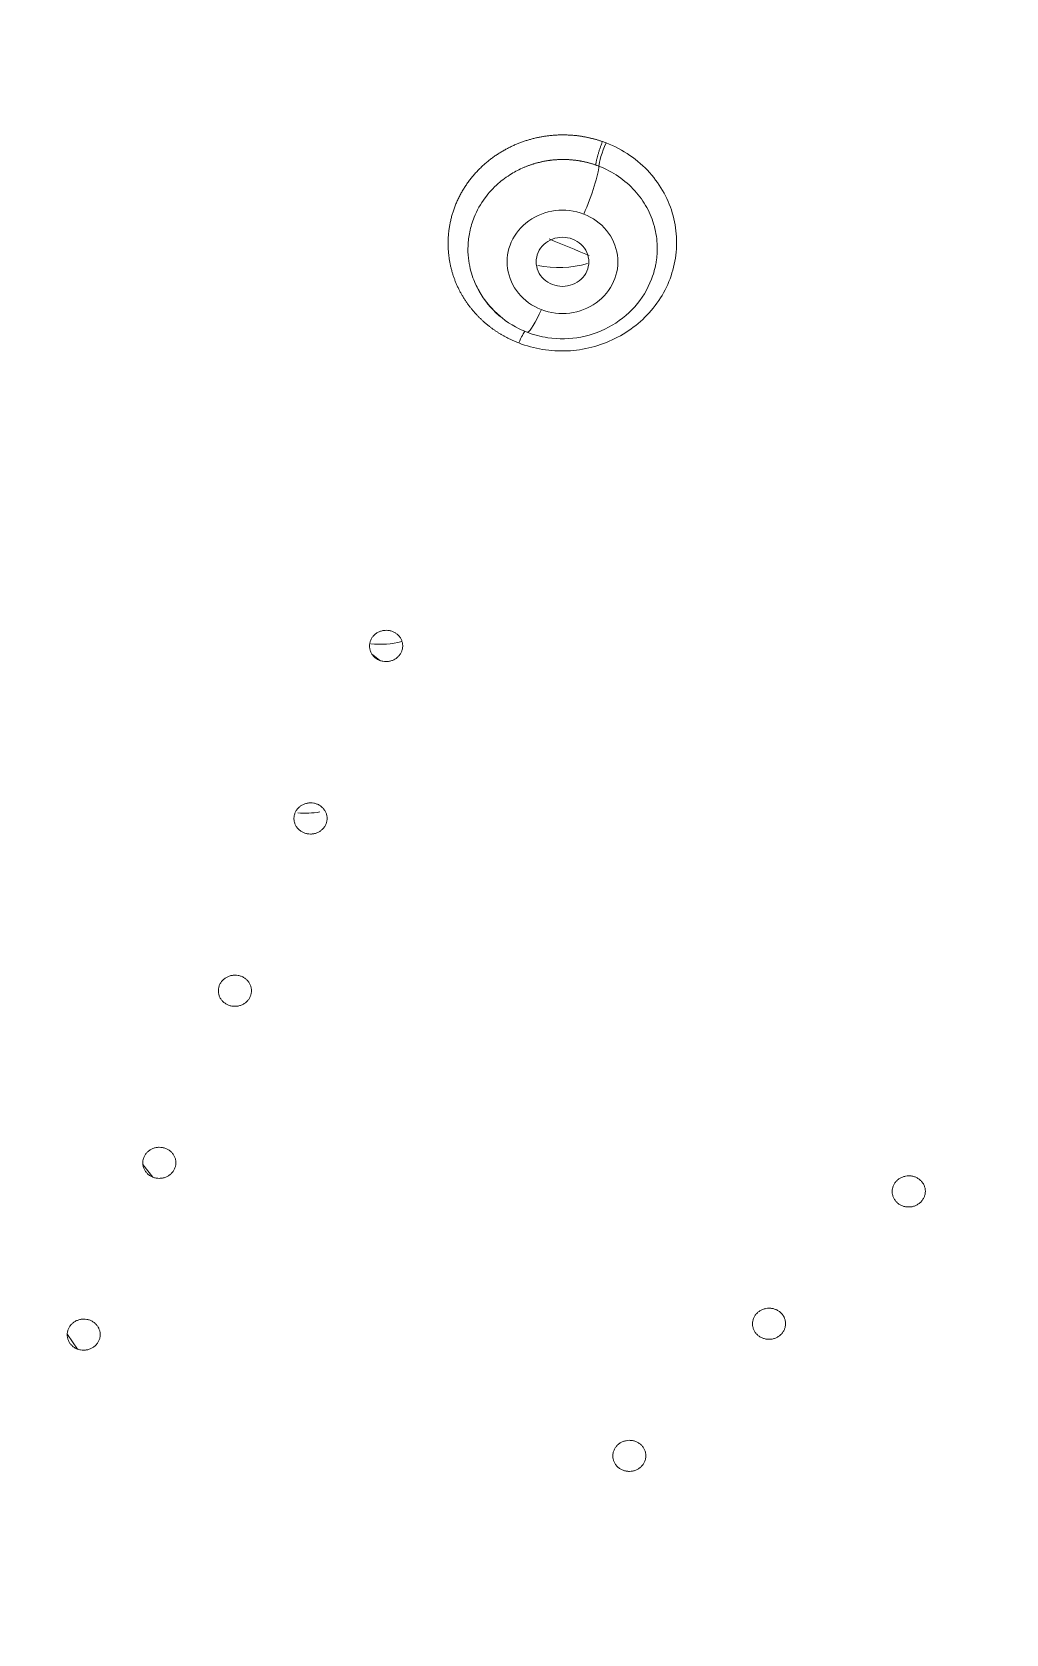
# Model space of a CAD drawing. Extents: x 1797 to 2925, y 0 to 827.
# Drawn here: x 2271.85 to 2286.64, y 564.28 to 588.62 of the extents above; entities that cross this region are included whole.
import ezdxf

# ---------------------------------------------------------------- set-up
doc = ezdxf.new("R2010")
doc.units = 0
doc.header["$LTSCALE"] = 30
doc.header["$MEASUREMENT"] = 0
doc.layers.add('1', color=7, linetype='CONTINUOUS')

msp = doc.modelspace()

# ---------------------------------------------------------------- linework, layer by layer
at = {"layer": '1', "color": 7, "linetype": 'Continuous', "lineweight": 18}
for p, q in [((2277.025, 579.156), (2277.133, 579.071)), ((2273.537, 571.414), (2273.689, 571.219)), ((2272.389, 568.829), (2272.541, 568.608))]:
    msp.add_line(p, q, dxfattribs=at)
for centre, major_axis, ratio, start_param, end_param in [((2265.366, 552.468), (57.67, 0), 0.93358, 5.498085, 8.635877), ((2265.366, 552.451), (57.518, 0), 0.93358, 5.498085, 10.209879), ((2280.574, 586.837), (-0.108, -0.28), 0.137141, 4.413566, 5.924995), ((2279.907, 585.338), (1.44, 0), 0.93358, 1.178097, 1.2113), ((2265.366, 554.875), (-35.776, 0), 0.93358, 4.281446, 4.299968), ((2279.247, 583.797), (0.108, 0.28), 0.137141, 0.262168, 1.268308)]:
    msp.add_ellipse(centre, major_axis=major_axis, ratio=ratio, start_param=start_param, end_param=end_param, dxfattribs=at)
at = {"layer": '1', "color": 7, "linetype": 'Continuous', "lineweight": 13}
for centre, major_axis, ratio, start_param, end_param in [((2265.366, 552.269), (57.048, 0), 0.93358, 5.498085, 10.209879), ((2265.366, 552.249), (56.129, 0), 0.93358, 5.397226, 10.310738), ((2265.366, 552.333), (55.427, 0), 0.93358, 5.397283, 10.31068), ((2265.366, 552.862), (-51, 0), 0.93358, 1.799723, 4.712389), ((2280.229, 586.067), (0.216, 0.56), 0.137141, 4.371583, 5.924959), ((2279.907, 585.127), (0.841, 0), 0.93358, 1.178097, 4.31969), ((2279.907, 585.127), (0.841, 0), 0.93358, 4.31969, 7.461283), ((2279.586, 584.617), (-0.216, -0.56), 0.137141, 0.104753, 1.22999)]:
    msp.add_ellipse(centre, major_axis=major_axis, ratio=ratio, start_param=start_param, end_param=end_param, dxfattribs=at)
at = {"layer": '1', "color": 7, "linetype": 'Continuous', "lineweight": 18}
for points, knots in [([(2324.103, 567.902), (2324.088, 567.986), (2323.967, 568.678), (2323.684, 570.135), (2323.151, 572.408), (2322.395, 575.062), (2321.407, 577.92), (2320.211, 580.816), (2318.387, 584.587), (2315.688, 589.115), (2312.467, 593.336), (2309.6, 596.494), (2307.322, 598.735), (2305.027, 600.757), (2302.859, 602.479), (2300.966, 603.853), (2299.401, 604.905), (2298.193, 605.67), (2297.245, 606.244), (2296.322, 606.782), (2295.177, 607.423), (2293.67, 608.216), (2291.351, 609.347), (2288.174, 610.707), (2284.095, 612.141), (2279.565, 613.371), (2274.59, 614.315), (2269.923, 614.806), (2265.687, 614.951), (2261.973, 614.863), (2258.206, 614.549), (2254.201, 613.972), (2250.216, 613.129), (2246.437, 612.059), (2243.392, 611), (2241.003, 610.044), (2239.194, 609.244), (2237.724, 608.543), (2236.42, 607.882), (2235.112, 607.181), (2233.644, 606.345), (2231.831, 605.239), (2229.597, 603.751), (2226.944, 601.781), (2224.021, 599.322), (2220.911, 596.309), (2217.801, 592.769), (2214.939, 588.87), (2212.49, 584.842), (2210.499, 580.847), (2208.927, 576.932), (2207.737, 573.136), (2206.971, 569.945), (2206.646, 568.019), (2206.544, 567.319)], [0, 0, 0, 0, 0.001588, 0.013126, 0.027789, 0.04558, 0.065218, 0.084873, 0.104532, 0.143846, 0.183174, 0.202849, 0.222528, 0.241892, 0.258858, 0.273049, 0.284465, 0.293107, 0.298976, 0.304539, 0.312444, 0.322691, 0.335281, 0.358941, 0.384767, 0.412706, 0.442761, 0.474929, 0.496111, 0.51812, 0.540956, 0.563325, 0.590147, 0.613541, 0.633505, 0.647888, 0.659751, 0.669092, 0.677224, 0.686109, 0.695892, 0.707751, 0.724579, 0.744632, 0.76791, 0.794412, 0.824139, 0.854874, 0.884154, 0.911977, 0.938344, 0.963257, 0.986713, 1, 1, 1, 1]), ([(2206.477, 567.001), (2206.734, 568.705), (2207.436, 572.186), (2208.761, 576.463), (2209.776, 579.02), (2210.497, 580.707), (2210.88, 581.543), (2212.904, 585.674), (2215.365, 589.62), (2218.31, 593.238), (2219.525, 594.658), (2220.151, 595.354), (2222.085, 597.396), (2224.806, 600.002), (2228.533, 602.932), (2230.898, 604.531), (2232.503, 605.56), (2233.319, 606.056), (2237.461, 608.44), (2241.855, 610.444), (2246.457, 611.925), (2248.313, 612.474), (2249.248, 612.728), (2252.071, 613.423), (2255.884, 614.177), (2260.727, 614.681), (2263.645, 614.782), (2265.592, 614.805), (2266.565, 614.794), (2271.428, 614.628), (2276.274, 614.014), (2280.982, 612.857), (2282.851, 612.352), (2283.78, 612.077), (2286.541, 611.191), (2290.16, 609.839), (2294.485, 607.746), (2296.972, 606.316), (2298.604, 605.325), (2299.407, 604.811), (2303.351, 602.149), (2307.014, 599.125), (2310.239, 595.722), (2311.493, 594.331), (2312.101, 593.622), (2313.869, 591.452), (2316.073, 588.451), (2318.424, 584.466), (2319.64, 581.987), (2320.407, 580.317), (2320.768, 579.473), (2322.462, 575.213), (2323.559, 571.324), (2324.199, 567.366), (2324.254, 567.002)], [0, 0, 0, 0, 0.032488, 0.066794, 0.083947, 0.083947, 0.1011, 0.1011, 0.169711, 0.186864, 0.186864, 0.204017, 0.204017, 0.238323, 0.272629, 0.289782, 0.289782, 0.306935, 0.306935, 0.375547, 0.3927, 0.3927, 0.409853, 0.409853, 0.444159, 0.478464, 0.495617, 0.495617, 0.51277, 0.51277, 0.581382, 0.598535, 0.598535, 0.615688, 0.615688, 0.649994, 0.6843, 0.701453, 0.701453, 0.718606, 0.718606, 0.787218, 0.804371, 0.804371, 0.821524, 0.821524, 0.855829, 0.890135, 0.907288, 0.907288, 0.924441, 0.924441, 0.993053, 1, 1, 1, 1]), ([(2281.33, 585.127), (2281.327, 585.104), (2281.314, 585.037), (2281.296, 584.972), (2281.282, 584.928)], [0, 0, 0, 0, 0.334901, 1, 1, 1, 1]), ([(2279.369, 584.057), (2279.473, 584.018), (2279.738, 583.947), (2280.197, 583.956), (2280.678, 584.137), (2281.07, 584.474), (2281.225, 584.763), (2281.28, 584.925)], [0, 0, 0, 0, 0.139259, 0.35332, 0.569901, 0.787303, 1, 1, 1, 1]), ([(2278.587, 584.79), (2278.656, 584.641), (2278.833, 584.378), (2279.139, 584.156), (2279.328, 584.073), (2279.369, 584.057)], [0, 0, 0, 0, 0.436099, 0.879853, 1, 1, 1, 1]), ([(2277.133, 579.071), (2277.118, 579.077), (2277.103, 579.084), (2277.083, 579.097), (2277.076, 579.101), (2277.063, 579.111), (2277.057, 579.117), (2277.04, 579.133), (2277.029, 579.145), (2277.011, 579.171), (2277.003, 579.184), (2276.99, 579.213), (2276.986, 579.228), (2276.981, 579.251), (2276.98, 579.258), (2276.978, 579.274), (2276.977, 579.289), (2276.978, 579.305), (2276.98, 579.32), (2276.981, 579.328), (2276.985, 579.351), (2276.99, 579.366), (2276.999, 579.388), (2277.003, 579.395), (2277.011, 579.408), (2277.015, 579.415), (2277.029, 579.435), (2277.039, 579.447), (2277.057, 579.463), (2277.063, 579.468), (2277.076, 579.478), (2277.082, 579.483), (2277.103, 579.496), (2277.117, 579.504), (2277.14, 579.513), (2277.148, 579.515), (2277.164, 579.52), (2277.18, 579.524), (2277.196, 579.526), (2277.212, 579.527), (2277.221, 579.528), (2277.246, 579.528), (2277.262, 579.527), (2277.294, 579.521), (2277.31, 579.516), (2277.326, 579.51)], [0, 0, 0, 0, 0.0625, 0.0625, 0.09375, 0.09375, 0.125, 0.125, 0.1875, 0.1875, 0.25, 0.25, 0.3125, 0.3125, 0.34375, 0.34375, 0.375, 0.40625, 0.40625, 0.4375, 0.4375, 0.5, 0.5, 0.53125, 0.53125, 0.5625, 0.5625, 0.625, 0.625, 0.65625, 0.65625, 0.6875, 0.6875, 0.75, 0.75, 0.78125, 0.78125, 0.8125, 0.84375, 0.84375, 0.875, 0.875, 0.9375, 0.9375, 1, 1, 1, 1]), ([(2277.326, 579.51), (2277.341, 579.505), (2277.355, 579.497), (2277.376, 579.484), (2277.382, 579.48), (2277.395, 579.47), (2277.401, 579.465), (2277.419, 579.448), (2277.429, 579.436), (2277.448, 579.411), (2277.456, 579.397), (2277.468, 579.368), (2277.473, 579.353), (2277.478, 579.33), (2277.479, 579.323), (2277.481, 579.307), (2277.481, 579.292), (2277.481, 579.276), (2277.479, 579.261), (2277.478, 579.253), (2277.473, 579.23), (2277.468, 579.215), (2277.459, 579.194), (2277.456, 579.187), (2277.448, 579.173), (2277.443, 579.166), (2277.43, 579.147), (2277.419, 579.135), (2277.402, 579.118), (2277.396, 579.113), (2277.383, 579.103), (2277.376, 579.098), (2277.356, 579.085), (2277.341, 579.078), (2277.318, 579.068), (2277.311, 579.066), (2277.295, 579.061), (2277.279, 579.058), (2277.263, 579.055), (2277.246, 579.054), (2277.238, 579.053), (2277.213, 579.053), (2277.197, 579.055), (2277.164, 579.06), (2277.148, 579.065), (2277.133, 579.071)], [0, 0, 0, 0, 0.0625, 0.0625, 0.09375, 0.09375, 0.125, 0.125, 0.1875, 0.1875, 0.25, 0.25, 0.3125, 0.3125, 0.34375, 0.34375, 0.375, 0.40625, 0.40625, 0.4375, 0.4375, 0.5, 0.5, 0.53125, 0.53125, 0.5625, 0.5625, 0.625, 0.625, 0.65625, 0.65625, 0.6875, 0.6875, 0.75, 0.75, 0.78125, 0.78125, 0.8125, 0.84375, 0.84375, 0.875, 0.875, 0.9375, 0.9375, 1, 1, 1, 1]), ([(2275.985, 576.45), (2275.97, 576.456), (2275.955, 576.463), (2275.935, 576.476), (2275.928, 576.481), (2275.915, 576.49), (2275.909, 576.496), (2275.892, 576.512), (2275.881, 576.524), (2275.863, 576.55), (2275.855, 576.563), (2275.842, 576.592), (2275.838, 576.607), (2275.833, 576.63), (2275.832, 576.637), (2275.83, 576.653), (2275.829, 576.668), (2275.83, 576.684), (2275.832, 576.699), (2275.833, 576.707), (2275.838, 576.73), (2275.842, 576.745), (2275.852, 576.766), (2275.855, 576.773), (2275.863, 576.787), (2275.867, 576.794), (2275.881, 576.813), (2275.892, 576.825), (2275.909, 576.842), (2275.915, 576.847), (2275.928, 576.857), (2275.934, 576.862), (2275.955, 576.875), (2275.969, 576.882), (2275.992, 576.891), (2276, 576.894), (2276.016, 576.898), (2276.032, 576.902), (2276.048, 576.904), (2276.064, 576.906), (2276.073, 576.906), (2276.097, 576.906), (2276.114, 576.905), (2276.146, 576.899), (2276.162, 576.895), (2276.177, 576.889)], [0, 0, 0, 0, 0.0625, 0.0625, 0.09375, 0.09375, 0.125, 0.125, 0.1875, 0.1875, 0.25, 0.25, 0.3125, 0.3125, 0.34375, 0.34375, 0.375, 0.40625, 0.40625, 0.4375, 0.4375, 0.5, 0.5, 0.53125, 0.53125, 0.5625, 0.5625, 0.625, 0.625, 0.65625, 0.65625, 0.6875, 0.6875, 0.75, 0.75, 0.78125, 0.78125, 0.8125, 0.84375, 0.84375, 0.875, 0.875, 0.9375, 0.9375, 1, 1, 1, 1]), ([(2276.177, 576.889), (2276.193, 576.883), (2276.207, 576.876), (2276.228, 576.863), (2276.234, 576.858), (2276.247, 576.848), (2276.253, 576.843), (2276.271, 576.827), (2276.281, 576.815), (2276.299, 576.789), (2276.307, 576.775), (2276.32, 576.747), (2276.325, 576.732), (2276.329, 576.709), (2276.331, 576.701), (2276.332, 576.686), (2276.333, 576.67), (2276.332, 576.655), (2276.331, 576.64), (2276.33, 576.632), (2276.325, 576.609), (2276.32, 576.594), (2276.311, 576.572), (2276.307, 576.565), (2276.299, 576.552), (2276.295, 576.545), (2276.281, 576.526), (2276.271, 576.514), (2276.253, 576.497), (2276.247, 576.492), (2276.234, 576.482), (2276.228, 576.477), (2276.208, 576.464), (2276.193, 576.457), (2276.17, 576.448), (2276.162, 576.445), (2276.147, 576.44), (2276.131, 576.437), (2276.114, 576.434), (2276.098, 576.433), (2276.09, 576.432), (2276.065, 576.432), (2276.049, 576.434), (2276.016, 576.44), (2276, 576.444), (2275.985, 576.45)], [0, 0, 0, 0, 0.0625, 0.0625, 0.09375, 0.09375, 0.125, 0.125, 0.1875, 0.1875, 0.25, 0.25, 0.3125, 0.3125, 0.34375, 0.34375, 0.375, 0.40625, 0.40625, 0.4375, 0.4375, 0.5, 0.5, 0.53125, 0.53125, 0.5625, 0.5625, 0.625, 0.625, 0.65625, 0.65625, 0.6875, 0.6875, 0.75, 0.75, 0.78125, 0.78125, 0.8125, 0.84375, 0.84375, 0.875, 0.875, 0.9375, 0.9375, 1, 1, 1, 1]), ([(2274.837, 573.833), (2274.822, 573.838), (2274.807, 573.846), (2274.787, 573.859), (2274.78, 573.863), (2274.768, 573.873), (2274.761, 573.878), (2274.744, 573.895), (2274.733, 573.907), (2274.715, 573.932), (2274.707, 573.946), (2274.694, 573.974), (2274.69, 573.989), (2274.685, 574.012), (2274.684, 574.02), (2274.682, 574.035), (2274.681, 574.051), (2274.682, 574.066), (2274.684, 574.082), (2274.685, 574.089), (2274.69, 574.112), (2274.694, 574.127), (2274.704, 574.148), (2274.707, 574.155), (2274.715, 574.169), (2274.719, 574.176), (2274.733, 574.195), (2274.744, 574.207), (2274.761, 574.224), (2274.767, 574.229), (2274.78, 574.239), (2274.786, 574.244), (2274.807, 574.257), (2274.821, 574.264), (2274.844, 574.273), (2274.852, 574.276), (2274.868, 574.28), (2274.884, 574.284), (2274.9, 574.286), (2274.916, 574.288), (2274.925, 574.288), (2274.949, 574.288), (2274.966, 574.287), (2274.998, 574.281), (2275.014, 574.277), (2275.029, 574.271)], [0, 0, 0, 0, 0.0625, 0.0625, 0.09375, 0.09375, 0.125, 0.125, 0.1875, 0.1875, 0.25, 0.25, 0.3125, 0.3125, 0.34375, 0.34375, 0.375, 0.40625, 0.40625, 0.4375, 0.4375, 0.5, 0.5, 0.53125, 0.53125, 0.5625, 0.5625, 0.625, 0.625, 0.65625, 0.65625, 0.6875, 0.6875, 0.75, 0.75, 0.78125, 0.78125, 0.8125, 0.84375, 0.84375, 0.875, 0.875, 0.9375, 0.9375, 1, 1, 1, 1]), ([(2275.029, 574.271), (2275.045, 574.265), (2275.059, 574.257), (2275.079, 574.245), (2275.086, 574.24), (2275.099, 574.23), (2275.105, 574.225), (2275.122, 574.209), (2275.133, 574.197), (2275.151, 574.171), (2275.159, 574.157), (2275.172, 574.129), (2275.176, 574.114), (2275.181, 574.091), (2275.182, 574.083), (2275.184, 574.068), (2275.185, 574.053), (2275.184, 574.037), (2275.182, 574.022), (2275.181, 574.014), (2275.176, 573.991), (2275.172, 573.976), (2275.162, 573.955), (2275.159, 573.948), (2275.151, 573.934), (2275.147, 573.927), (2275.133, 573.908), (2275.123, 573.896), (2275.105, 573.88), (2275.099, 573.874), (2275.086, 573.864), (2275.08, 573.86), (2275.059, 573.847), (2275.045, 573.839), (2275.022, 573.83), (2275.014, 573.828), (2274.998, 573.823), (2274.983, 573.819), (2274.966, 573.817), (2274.95, 573.815), (2274.942, 573.815), (2274.917, 573.815), (2274.901, 573.816), (2274.868, 573.822), (2274.852, 573.827), (2274.837, 573.833)], [0, 0, 0, 0, 0.0625, 0.0625, 0.09375, 0.09375, 0.125, 0.125, 0.1875, 0.1875, 0.25, 0.25, 0.3125, 0.3125, 0.34375, 0.34375, 0.375, 0.40625, 0.40625, 0.4375, 0.4375, 0.5, 0.5, 0.53125, 0.53125, 0.5625, 0.5625, 0.625, 0.625, 0.65625, 0.65625, 0.6875, 0.6875, 0.75, 0.75, 0.78125, 0.78125, 0.8125, 0.84375, 0.84375, 0.875, 0.875, 0.9375, 0.9375, 1, 1, 1, 1]), ([(2273.689, 571.219), (2273.674, 571.224), (2273.659, 571.232), (2273.639, 571.245), (2273.632, 571.249), (2273.62, 571.259), (2273.613, 571.264), (2273.596, 571.281), (2273.585, 571.293), (2273.567, 571.318), (2273.559, 571.332), (2273.547, 571.36), (2273.542, 571.375), (2273.537, 571.398), (2273.536, 571.406), (2273.534, 571.421), (2273.534, 571.436), (2273.534, 571.452), (2273.536, 571.467), (2273.537, 571.475), (2273.542, 571.498), (2273.546, 571.513), (2273.556, 571.534), (2273.559, 571.541), (2273.567, 571.555), (2273.571, 571.561), (2273.585, 571.581), (2273.596, 571.593), (2273.613, 571.609), (2273.619, 571.614), (2273.632, 571.624), (2273.639, 571.629), (2273.659, 571.642), (2273.673, 571.649), (2273.696, 571.658), (2273.704, 571.661), (2273.72, 571.665), (2273.736, 571.669), (2273.752, 571.671), (2273.768, 571.673), (2273.777, 571.673), (2273.801, 571.673), (2273.818, 571.672), (2273.85, 571.666), (2273.866, 571.662), (2273.881, 571.656)], [0, 0, 0, 0, 0.0625, 0.0625, 0.09375, 0.09375, 0.125, 0.125, 0.1875, 0.1875, 0.25, 0.25, 0.3125, 0.3125, 0.34375, 0.34375, 0.375, 0.40625, 0.40625, 0.4375, 0.4375, 0.5, 0.5, 0.53125, 0.53125, 0.5625, 0.5625, 0.625, 0.625, 0.65625, 0.65625, 0.6875, 0.6875, 0.75, 0.75, 0.78125, 0.78125, 0.8125, 0.84375, 0.84375, 0.875, 0.875, 0.9375, 0.9375, 1, 1, 1, 1]), ([(2273.881, 571.656), (2273.896, 571.65), (2273.911, 571.643), (2273.931, 571.63), (2273.938, 571.625), (2273.95, 571.615), (2273.957, 571.61), (2273.974, 571.594), (2273.985, 571.582), (2274.003, 571.556), (2274.011, 571.543), (2274.023, 571.514), (2274.028, 571.499), (2274.033, 571.477), (2274.034, 571.469), (2274.036, 571.454), (2274.036, 571.438), (2274.036, 571.423), (2274.034, 571.407), (2274.033, 571.4), (2274.028, 571.377), (2274.024, 571.362), (2274.014, 571.341), (2274.011, 571.334), (2274.003, 571.32), (2273.999, 571.313), (2273.985, 571.294), (2273.974, 571.282), (2273.957, 571.265), (2273.951, 571.26), (2273.938, 571.25), (2273.931, 571.246), (2273.911, 571.233), (2273.897, 571.225), (2273.874, 571.216), (2273.866, 571.214), (2273.85, 571.209), (2273.834, 571.205), (2273.818, 571.203), (2273.802, 571.202), (2273.793, 571.201), (2273.769, 571.201), (2273.752, 571.202), (2273.72, 571.208), (2273.704, 571.213), (2273.689, 571.219)], [0, 0, 0, 0, 0.0625, 0.0625, 0.09375, 0.09375, 0.125, 0.125, 0.1875, 0.1875, 0.25, 0.25, 0.3125, 0.3125, 0.34375, 0.34375, 0.375, 0.40625, 0.40625, 0.4375, 0.4375, 0.5, 0.5, 0.53125, 0.53125, 0.5625, 0.5625, 0.625, 0.625, 0.65625, 0.65625, 0.6875, 0.6875, 0.75, 0.75, 0.78125, 0.78125, 0.8125, 0.84375, 0.84375, 0.875, 0.875, 0.9375, 0.9375, 1, 1, 1, 1]), ([(2284.988, 570.834), (2284.976, 570.845), (2284.966, 570.857), (2284.952, 570.876), (2284.948, 570.883), (2284.94, 570.896), (2284.937, 570.903), (2284.927, 570.925), (2284.922, 570.94), (2284.916, 570.97), (2284.914, 570.985), (2284.914, 571.016), (2284.916, 571.032), (2284.92, 571.054), (2284.922, 571.062), (2284.927, 571.077), (2284.933, 571.092), (2284.94, 571.106), (2284.947, 571.119), (2284.952, 571.126), (2284.965, 571.146), (2284.976, 571.158), (2284.993, 571.174), (2284.999, 571.179), (2285.012, 571.189), (2285.019, 571.194), (2285.039, 571.207), (2285.054, 571.214), (2285.077, 571.223), (2285.084, 571.226), (2285.1, 571.231), (2285.108, 571.233), (2285.132, 571.238), (2285.149, 571.239), (2285.173, 571.239), (2285.182, 571.239), (2285.198, 571.238), (2285.214, 571.235), (2285.23, 571.232), (2285.246, 571.227), (2285.254, 571.225), (2285.277, 571.216), (2285.291, 571.209), (2285.319, 571.192), (2285.332, 571.182), (2285.343, 571.171)], [0, 0, 0, 0, 0.0625, 0.0625, 0.09375, 0.09375, 0.125, 0.125, 0.1875, 0.1875, 0.25, 0.25, 0.3125, 0.3125, 0.34375, 0.34375, 0.375, 0.40625, 0.40625, 0.4375, 0.4375, 0.5, 0.5, 0.53125, 0.53125, 0.5625, 0.5625, 0.625, 0.625, 0.65625, 0.65625, 0.6875, 0.6875, 0.75, 0.75, 0.78125, 0.78125, 0.8125, 0.84375, 0.84375, 0.875, 0.875, 0.9375, 0.9375, 1, 1, 1, 1]), ([(2285.343, 571.171), (2285.355, 571.16), (2285.365, 571.148), (2285.379, 571.129), (2285.383, 571.123), (2285.391, 571.109), (2285.394, 571.102), (2285.404, 571.08), (2285.409, 571.066), (2285.415, 571.035), (2285.417, 571.02), (2285.417, 570.989), (2285.415, 570.974), (2285.411, 570.951), (2285.409, 570.943), (2285.404, 570.928), (2285.398, 570.914), (2285.391, 570.9), (2285.383, 570.886), (2285.379, 570.879), (2285.366, 570.86), (2285.355, 570.848), (2285.338, 570.831), (2285.332, 570.826), (2285.319, 570.816), (2285.312, 570.811), (2285.292, 570.798), (2285.277, 570.791), (2285.254, 570.782), (2285.247, 570.779), (2285.231, 570.774), (2285.223, 570.772), (2285.199, 570.768), (2285.182, 570.766), (2285.158, 570.766), (2285.149, 570.766), (2285.133, 570.768), (2285.117, 570.77), (2285.101, 570.773), (2285.085, 570.778), (2285.077, 570.78), (2285.054, 570.789), (2285.04, 570.796), (2285.012, 570.813), (2284.999, 570.823), (2284.988, 570.834)], [0, 0, 0, 0, 0.0625, 0.0625, 0.09375, 0.09375, 0.125, 0.125, 0.1875, 0.1875, 0.25, 0.25, 0.3125, 0.3125, 0.34375, 0.34375, 0.375, 0.40625, 0.40625, 0.4375, 0.4375, 0.5, 0.5, 0.53125, 0.53125, 0.5625, 0.5625, 0.625, 0.625, 0.65625, 0.65625, 0.6875, 0.6875, 0.75, 0.75, 0.78125, 0.78125, 0.8125, 0.84375, 0.84375, 0.875, 0.875, 0.9375, 0.9375, 1, 1, 1, 1]), ([(2272.541, 568.608), (2272.526, 568.614), (2272.511, 568.621), (2272.491, 568.634), (2272.484, 568.639), (2272.472, 568.648), (2272.465, 568.654), (2272.448, 568.67), (2272.437, 568.682), (2272.419, 568.707), (2272.411, 568.721), (2272.399, 568.75), (2272.394, 568.764), (2272.389, 568.787), (2272.388, 568.795), (2272.386, 568.81), (2272.386, 568.826), (2272.386, 568.841), (2272.388, 568.856), (2272.389, 568.864), (2272.394, 568.887), (2272.399, 568.902), (2272.408, 568.923), (2272.411, 568.93), (2272.419, 568.944), (2272.424, 568.95), (2272.437, 568.97), (2272.448, 568.981), (2272.465, 568.998), (2272.471, 569.003), (2272.484, 569.013), (2272.491, 569.018), (2272.511, 569.031), (2272.525, 569.038), (2272.548, 569.047), (2272.556, 569.05), (2272.572, 569.054), (2272.588, 569.058), (2272.604, 569.06), (2272.62, 569.062), (2272.628, 569.062), (2272.653, 569.062), (2272.669, 569.061), (2272.702, 569.055), (2272.718, 569.051), (2272.733, 569.045)], [0, 0, 0, 0, 0.0625, 0.0625, 0.09375, 0.09375, 0.125, 0.125, 0.1875, 0.1875, 0.25, 0.25, 0.3125, 0.3125, 0.34375, 0.34375, 0.375, 0.40625, 0.40625, 0.4375, 0.4375, 0.5, 0.5, 0.53125, 0.53125, 0.5625, 0.5625, 0.625, 0.625, 0.65625, 0.65625, 0.6875, 0.6875, 0.75, 0.75, 0.78125, 0.78125, 0.8125, 0.84375, 0.84375, 0.875, 0.875, 0.9375, 0.9375, 1, 1, 1, 1]), ([(2282.866, 568.824), (2282.855, 568.835), (2282.844, 568.847), (2282.831, 568.866), (2282.827, 568.872), (2282.819, 568.886), (2282.815, 568.893), (2282.806, 568.914), (2282.801, 568.929), (2282.794, 568.959), (2282.793, 568.975), (2282.793, 569.006), (2282.794, 569.021), (2282.799, 569.044), (2282.801, 569.052), (2282.806, 569.066), (2282.812, 569.081), (2282.819, 569.095), (2282.826, 569.109), (2282.83, 569.115), (2282.844, 569.135), (2282.854, 569.147), (2282.872, 569.163), (2282.878, 569.169), (2282.891, 569.178), (2282.897, 569.183), (2282.918, 569.196), (2282.932, 569.203), (2282.955, 569.212), (2282.963, 569.215), (2282.979, 569.22), (2282.987, 569.222), (2283.011, 569.227), (2283.027, 569.228), (2283.052, 569.228), (2283.06, 569.228), (2283.077, 569.227), (2283.093, 569.224), (2283.109, 569.221), (2283.124, 569.216), (2283.132, 569.214), (2283.155, 569.205), (2283.17, 569.198), (2283.197, 569.181), (2283.21, 569.171), (2283.222, 569.16)], [0, 0, 0, 0, 0.0625, 0.0625, 0.09375, 0.09375, 0.125, 0.125, 0.1875, 0.1875, 0.25, 0.25, 0.3125, 0.3125, 0.34375, 0.34375, 0.375, 0.40625, 0.40625, 0.4375, 0.4375, 0.5, 0.5, 0.53125, 0.53125, 0.5625, 0.5625, 0.625, 0.625, 0.65625, 0.65625, 0.6875, 0.6875, 0.75, 0.75, 0.78125, 0.78125, 0.8125, 0.84375, 0.84375, 0.875, 0.875, 0.9375, 0.9375, 1, 1, 1, 1]), ([(2283.222, 569.16), (2283.233, 569.149), (2283.244, 569.137), (2283.257, 569.118), (2283.262, 569.112), (2283.269, 569.098), (2283.273, 569.091), (2283.282, 569.069), (2283.287, 569.055), (2283.294, 569.025), (2283.295, 569.009), (2283.296, 568.978), (2283.294, 568.963), (2283.289, 568.94), (2283.287, 568.932), (2283.282, 568.918), (2283.277, 568.903), (2283.27, 568.889), (2283.262, 568.875), (2283.258, 568.869), (2283.244, 568.849), (2283.234, 568.837), (2283.216, 568.821), (2283.21, 568.815), (2283.197, 568.805), (2283.191, 568.801), (2283.17, 568.788), (2283.156, 568.781), (2283.133, 568.771), (2283.125, 568.769), (2283.109, 568.764), (2283.101, 568.762), (2283.077, 568.757), (2283.061, 568.756), (2283.036, 568.756), (2283.028, 568.756), (2283.012, 568.757), (2282.995, 568.76), (2282.979, 568.763), (2282.964, 568.768), (2282.956, 568.77), (2282.933, 568.779), (2282.919, 568.786), (2282.891, 568.803), (2282.878, 568.813), (2282.866, 568.824)], [0, 0, 0, 0, 0.0625, 0.0625, 0.09375, 0.09375, 0.125, 0.125, 0.1875, 0.1875, 0.25, 0.25, 0.3125, 0.3125, 0.34375, 0.34375, 0.375, 0.40625, 0.40625, 0.4375, 0.4375, 0.5, 0.5, 0.53125, 0.53125, 0.5625, 0.5625, 0.625, 0.625, 0.65625, 0.65625, 0.6875, 0.6875, 0.75, 0.75, 0.78125, 0.78125, 0.8125, 0.84375, 0.84375, 0.875, 0.875, 0.9375, 0.9375, 1, 1, 1, 1]), ([(2272.733, 569.045), (2272.748, 569.039), (2272.763, 569.031), (2272.783, 569.019), (2272.79, 569.014), (2272.802, 569.004), (2272.808, 568.999), (2272.826, 568.983), (2272.836, 568.971), (2272.855, 568.945), (2272.863, 568.931), (2272.875, 568.903), (2272.88, 568.888), (2272.885, 568.866), (2272.886, 568.858), (2272.887, 568.842), (2272.888, 568.827), (2272.887, 568.812), (2272.886, 568.796), (2272.885, 568.789), (2272.88, 568.766), (2272.875, 568.751), (2272.866, 568.73), (2272.862, 568.723), (2272.855, 568.709), (2272.85, 568.702), (2272.836, 568.683), (2272.826, 568.671), (2272.809, 568.655), (2272.803, 568.649), (2272.79, 568.64), (2272.783, 568.635), (2272.763, 568.622), (2272.749, 568.615), (2272.726, 568.606), (2272.718, 568.603), (2272.702, 568.598), (2272.686, 568.595), (2272.67, 568.593), (2272.654, 568.591), (2272.645, 568.591), (2272.621, 568.59), (2272.604, 568.592), (2272.572, 568.598), (2272.556, 568.602), (2272.541, 568.608)], [0, 0, 0, 0, 0.0625, 0.0625, 0.09375, 0.09375, 0.125, 0.125, 0.1875, 0.1875, 0.25, 0.25, 0.3125, 0.3125, 0.34375, 0.34375, 0.375, 0.40625, 0.40625, 0.4375, 0.4375, 0.5, 0.5, 0.53125, 0.53125, 0.5625, 0.5625, 0.625, 0.625, 0.65625, 0.65625, 0.6875, 0.6875, 0.75, 0.75, 0.78125, 0.78125, 0.8125, 0.84375, 0.84375, 0.875, 0.875, 0.9375, 0.9375, 1, 1, 1, 1]), ([(2280.745, 566.817), (2280.733, 566.828), (2280.723, 566.84), (2280.709, 566.859), (2280.705, 566.865), (2280.698, 566.879), (2280.694, 566.886), (2280.685, 566.908), (2280.68, 566.922), (2280.673, 566.952), (2280.671, 566.968), (2280.671, 566.999), (2280.673, 567.014), (2280.678, 567.037), (2280.68, 567.044), (2280.685, 567.059), (2280.69, 567.074), (2280.697, 567.088), (2280.705, 567.101), (2280.709, 567.108), (2280.723, 567.128), (2280.733, 567.14), (2280.751, 567.156), (2280.757, 567.161), (2280.769, 567.171), (2280.776, 567.176), (2280.797, 567.189), (2280.811, 567.196), (2280.834, 567.205), (2280.842, 567.208), (2280.858, 567.212), (2280.865, 567.214), (2280.889, 567.219), (2280.906, 567.221), (2280.931, 567.221), (2280.939, 567.22), (2280.955, 567.219), (2280.971, 567.217), (2280.987, 567.213), (2281.003, 567.209), (2281.011, 567.206), (2281.034, 567.197), (2281.048, 567.19), (2281.076, 567.173), (2281.089, 567.164), (2281.1, 567.153)], [0, 0, 0, 0, 0.0625, 0.0625, 0.09375, 0.09375, 0.125, 0.125, 0.1875, 0.1875, 0.25, 0.25, 0.3125, 0.3125, 0.34375, 0.34375, 0.375, 0.40625, 0.40625, 0.4375, 0.4375, 0.5, 0.5, 0.53125, 0.53125, 0.5625, 0.5625, 0.625, 0.625, 0.65625, 0.65625, 0.6875, 0.6875, 0.75, 0.75, 0.78125, 0.78125, 0.8125, 0.84375, 0.84375, 0.875, 0.875, 0.9375, 0.9375, 1, 1, 1, 1]), ([(2281.1, 567.153), (2281.112, 567.142), (2281.122, 567.13), (2281.136, 567.111), (2281.14, 567.104), (2281.148, 567.09), (2281.151, 567.083), (2281.161, 567.062), (2281.166, 567.047), (2281.172, 567.017), (2281.174, 567.002), (2281.174, 566.971), (2281.172, 566.956), (2281.167, 566.933), (2281.165, 566.925), (2281.16, 566.91), (2281.155, 566.896), (2281.148, 566.882), (2281.14, 566.868), (2281.136, 566.861), (2281.122, 566.842), (2281.112, 566.83), (2281.095, 566.814), (2281.089, 566.808), (2281.076, 566.798), (2281.069, 566.794), (2281.049, 566.781), (2281.034, 566.774), (2281.011, 566.765), (2281.004, 566.762), (2280.988, 566.757), (2280.98, 566.755), (2280.956, 566.751), (2280.94, 566.749), (2280.915, 566.749), (2280.906, 566.749), (2280.89, 566.751), (2280.874, 566.753), (2280.858, 566.756), (2280.842, 566.761), (2280.834, 566.763), (2280.812, 566.772), (2280.797, 566.779), (2280.77, 566.796), (2280.757, 566.806), (2280.745, 566.817)], [0, 0, 0, 0, 0.0625, 0.0625, 0.09375, 0.09375, 0.125, 0.125, 0.1875, 0.1875, 0.25, 0.25, 0.3125, 0.3125, 0.34375, 0.34375, 0.375, 0.40625, 0.40625, 0.4375, 0.4375, 0.5, 0.5, 0.53125, 0.53125, 0.5625, 0.5625, 0.625, 0.625, 0.65625, 0.65625, 0.6875, 0.6875, 0.75, 0.75, 0.78125, 0.78125, 0.8125, 0.84375, 0.84375, 0.875, 0.875, 0.9375, 0.9375, 1, 1, 1, 1])]:
    msp.add_open_spline(points, degree=3, knots=knots, dxfattribs=at)
at = {"layer": '1', "color": 7, "linetype": 'Continuous', "lineweight": 13}
for points, knots in [([(2325.003, 561.975), (2324.255, 566.343), (2321.332, 575.987), (2312.699, 589.405), (2299.38, 600.661), (2283.137, 607.826), (2265.365, 610.285), (2247.594, 607.826), (2231.351, 600.661), (2218.032, 589.405), (2209.218, 575.705), (2206.288, 565.712), (2205.572, 561.011)], [0, 0, 0, 0, 0.082805, 0.186343, 0.289882, 0.39342, 0.496959, 0.600497, 0.704035, 0.807574, 0.911112, 1, 1, 1, 1]), ([(2307.926, 513.159), (2307.938, 513.17), (2307.978, 513.208), (2308.062, 513.287), (2308.195, 513.413), (2308.376, 513.585), (2308.604, 513.804), (2308.878, 514.072), (2309.198, 514.387), (2309.562, 514.753), (2309.97, 515.169), (2310.418, 515.638), (2310.907, 516.16), (2311.432, 516.737), (2311.993, 517.371), (2312.587, 518.063), (2313.211, 518.815), (2313.862, 519.629), (2314.537, 520.507), (2315.232, 521.45), (2315.944, 522.46), (2316.669, 523.54), (2317.402, 524.691), (2318.138, 525.915), (2318.873, 527.212), (2319.6, 528.586), (2320.316, 530.037), (2321.013, 531.566), (2321.686, 533.174), (2322.328, 534.862), (2322.932, 536.629), (2323.491, 538.477), (2323.997, 540.404), (2324.443, 542.411), (2324.819, 544.495), (2325.119, 546.656), (2325.333, 548.89), (2325.454, 551.195), (2325.473, 553.567), (2325.38, 556.002), (2325.168, 558.496), (2324.825, 561.042), (2324.345, 563.634), (2323.719, 566.266), (2322.939, 568.928), (2321.997, 571.612), (2321.009, 574.008), (2320.026, 576.113), (2319.093, 577.929), (2318.077, 579.737), (2316.976, 581.534), (2315.789, 583.314), (2314.514, 585.075), (2313.152, 586.811), (2311.7, 588.519), (2310.158, 590.192), (2308.526, 591.828), (2306.804, 593.421), (2304.993, 594.966), (2303.093, 596.458), (2301.105, 597.892), (2299.03, 599.263), (2296.869, 600.565), (2294.624, 601.793), (2292.299, 602.941), (2289.894, 604.005), (2287.415, 604.979), (2284.863, 605.857), (2282.243, 606.635), (2279.559, 607.305), (2276.815, 607.864), (2274.017, 608.308), (2271.171, 608.63), (2268.281, 608.828), (2264.867, 608.906), (2260.944, 608.77), (2256.546, 608.314), (2252.195, 607.559), (2247.916, 606.508), (2243.732, 605.164), (2239.665, 603.537), (2235.736, 601.637), (2231.967, 599.472), (2228.381, 597.052), (2224.994, 594.394), (2221.825, 591.51), (2218.891, 588.418), (2216.21, 585.131), (2213.795, 581.67), (2211.658, 578.052), (2209.607, 573.882), (2207.781, 569.125), (2206.342, 563.781), (2205.468, 558.331), (2205.174, 552.827), (2205.457, 547.322), (2206.273, 542.136), (2207.467, 537.531), (2208.794, 533.724), (2210.105, 530.655), (2211.274, 528.289), (2212.472, 526.099), (2213.721, 524.037), (2215.051, 522.064), (2216.135, 520.578), (2216.984, 519.481), (2217.69, 518.607), (2218.365, 517.803), (2219.069, 516.993), (2219.681, 516.316), (2220.181, 515.778), (2220.552, 515.388), (2220.903, 515.024), (2221.236, 514.686), (2221.548, 514.372), (2221.841, 514.083), (2222.112, 513.819), (2222.362, 513.578), (2222.591, 513.36), (2222.736, 513.224), (2222.805, 513.159)], [0, 0, 0, 0, 0.000179, 0.000603, 0.00127, 0.002183, 0.00334, 0.004741, 0.006386, 0.008277, 0.010411, 0.01279, 0.015413, 0.018281, 0.021393, 0.02475, 0.028351, 0.032196, 0.036286, 0.04062, 0.045199, 0.050022, 0.055089, 0.060401, 0.065958, 0.071758, 0.077804, 0.084093, 0.090627, 0.097406, 0.104428, 0.111695, 0.119206, 0.126961, 0.134961, 0.143206, 0.151695, 0.160428, 0.169406, 0.178628, 0.188094, 0.197805, 0.20776, 0.21796, 0.228404, 0.239092, 0.250024, 0.257544, 0.265167, 0.272896, 0.280729, 0.288666, 0.296708, 0.304854, 0.313104, 0.321459, 0.329918, 0.338482, 0.34715, 0.355923, 0.3648, 0.373782, 0.382867, 0.392057, 0.401352, 0.410752, 0.420256, 0.429863, 0.439576, 0.449392, 0.459314, 0.46934, 0.47947, 0.489704, 0.500043, 0.515667, 0.531291, 0.546915, 0.562538, 0.578162, 0.593786, 0.60941, 0.625034, 0.640657, 0.656282, 0.671906, 0.68753, 0.703153, 0.718778, 0.734402, 0.750026, 0.770854, 0.791682, 0.81251, 0.833338, 0.854167, 0.874994, 0.892773, 0.907913, 0.920413, 0.930274, 0.937493, 0.948337, 0.95716, 0.963963, 0.968745, 0.972532, 0.976398, 0.980345, 0.984372, 0.986462, 0.988435, 0.990291, 0.99203, 0.993651, 0.995155, 0.996542, 0.997812, 0.998965, 1, 1, 1, 1]), ([(2223.353, 513.341), (2223.338, 513.355), (2223.291, 513.399), (2223.136, 513.547), (2223.026, 513.651), (2222.747, 513.92), (2222.577, 514.085), (2222.178, 514.478), (2221.948, 514.707), (2221.435, 515.229), (2221.15, 515.523), (2220.529, 516.181), (2220.193, 516.544), (2219.475, 517.344), (2219.093, 517.781), (2218.29, 518.732), (2217.869, 519.247), (2216.998, 520.36), (2216.547, 520.958), (2215.625, 522.241), (2215.153, 522.927), (2214.2, 524.391), (2213.718, 525.169), (2212.757, 526.822), (2212.278, 527.697), (2211.335, 529.546), (2210.872, 530.521), (2209.977, 532.572), (2209.545, 533.649), (2208.731, 535.907), (2208.348, 537.088), (2207.65, 539.553), (2207.336, 540.837), (2206.796, 543.507), (2206.57, 544.892), (2206.23, 547.759), (2206.114, 549.24), (2206.015, 552.291), (2206.031, 553.86), (2206.219, 557.074), (2206.39, 558.719), (2206.911, 562.071), (2207.261, 563.777), (2208.158, 567.23), (2208.706, 568.978), (2210.021, 572.49), (2210.788, 574.255), (2212.561, 577.774), (2213.567, 579.528), (2215.827, 582.992), (2217.082, 584.702), (2219.852, 588.041), (2221.367, 589.669), (2224.661, 592.802), (2226.439, 594.308), (2229.3, 596.442), (2230.286, 597.132), (2232.321, 598.464), (2233.37, 599.107), (2236.61, 600.953), (2238.893, 602.076), (2243.683, 604.062), (2246.189, 604.924), (2251.393, 606.337), (2254.09, 606.888), (2258.246, 607.45), (2259.649, 607.593), (2261.777, 607.738), (2262.49, 607.774), (2263.564, 607.811), (2264.102, 607.825), (2264.732, 607.833), (2265.048, 607.835), (2265.206, 607.836), (2265.285, 607.836), (2265.324, 607.836), (2265.344, 607.836), (2265.354, 607.836), (2265.359, 607.836), (2265.361, 607.836), (2265.362, 607.836), (2265.363, 607.836), (2265.364, 607.836), (2271.184, 607.836), (2282.826, 606.227), (2298.786, 599.183), (2307.511, 591.809), (2314.902, 583.412), (2317.931, 578.702), (2322.393, 568.663), (2323.827, 563.335), (2324.98, 552.52), (2324.698, 547.033), (2322.439, 536.372), (2320.462, 531.198), (2316.357, 524.003), (2314.021, 520.547), (2311.295, 517.36), (2309.394, 515.303), (2308.402, 514.307), (2307.378, 513.342)], [0, 0, 0, 0, 0.015625, 0.015625, 0.03125, 0.03125, 0.046875, 0.046875, 0.0625, 0.0625, 0.078125, 0.078125, 0.09375, 0.09375, 0.109375, 0.109375, 0.125, 0.125, 0.140625, 0.140625, 0.15625, 0.15625, 0.171875, 0.171875, 0.1875, 0.1875, 0.203125, 0.203125, 0.21875, 0.21875, 0.234375, 0.234375, 0.25, 0.25, 0.265625, 0.265625, 0.28125, 0.28125, 0.296875, 0.296875, 0.3125, 0.3125, 0.328125, 0.328125, 0.34375, 0.34375, 0.359375, 0.359375, 0.375, 0.375, 0.390625, 0.390625, 0.40625, 0.40625, 0.421875, 0.421875, 0.429687, 0.429687, 0.4375, 0.4375, 0.453125, 0.453125, 0.46875, 0.46875, 0.484375, 0.484375, 0.492187, 0.492187, 0.496094, 0.496094, 0.498047, 0.499023, 0.499512, 0.499756, 0.499878, 0.499939, 0.499969, 0.499985, 0.499992, 0.499996, 0.499998, 0.499998, 0.5, 0.5, 0.5625, 0.625, 0.6875, 0.6875, 0.75, 0.75, 0.8125, 0.8125, 0.875, 0.875, 0.9375, 0.9375, 0.96875, 0.984375, 0.984375, 1, 1, 1, 1]), ([(2304.563, 511.712), (2304.6, 511.744), (2304.674, 511.809), (2304.784, 511.906), (2304.894, 512.003), (2305.003, 512.1), (2305.112, 512.196), (2305.22, 512.292), (2305.327, 512.388), (2305.433, 512.484), (2305.539, 512.579), (2305.644, 512.674), (2305.749, 512.769), (2305.853, 512.864), (2305.956, 512.958), (2306.059, 513.052), (2306.161, 513.146), (2306.262, 513.24), (2306.363, 513.333), (2306.463, 513.426), (2306.562, 513.519), (2306.661, 513.611), (2306.759, 513.703), (2306.856, 513.795), (2306.953, 513.887), (2307.049, 513.979), (2307.144, 514.07), (2307.239, 514.161), (2307.333, 514.251), (2307.426, 514.342), (2307.519, 514.432), (2307.611, 514.522), (2307.932, 514.836), (2308.472, 515.374), (2309.216, 516.143), (2309.932, 516.912), (2310.552, 517.604), (2311.086, 518.218), (2311.541, 518.756), (2311.988, 519.299), (2312.428, 519.847), (2312.86, 520.4), (2313.284, 520.958), (2313.701, 521.521), (2314.11, 522.089), (2314.512, 522.662), (2314.906, 523.239), (2315.292, 523.822), (2315.924, 524.802), (2316.772, 526.195), (2317.788, 528.02), (2318.727, 529.876), (2319.689, 531.979), (2320.64, 534.333), (2321.536, 536.943), (2322.19, 539.236), (2322.659, 541.197), (2322.992, 542.816), (2323.271, 544.438), (2323.497, 546.063), (2323.711, 548.065), (2323.862, 550.44), (2323.888, 553.181), (2323.783, 555.551), (2323.609, 557.554), (2323.412, 559.194), (2323.163, 560.821), (2322.863, 562.433), (2322.431, 564.404), (2321.821, 566.714), (2320.976, 569.338), (2320.075, 571.702), (2319.155, 573.817), (2318.248, 575.694), (2317.27, 577.53), (2316.1, 579.535), (2314.71, 581.689), (2313.07, 583.962), (2311.459, 585.969), (2309.909, 587.733), (2308.448, 589.274), (2306.93, 590.757), (2305.175, 592.348), (2303.165, 594.019), (2300.876, 595.736), (2298.501, 597.342), (2296.044, 598.835), (2293.506, 600.212), (2291.333, 601.259), (2289.562, 602.035), (2288.219, 602.586), (2286.634, 603.193), (2284.802, 603.832), (2282.713, 604.478), (2280.599, 605.05), (2278.819, 605.464), (2277.386, 605.758), (2276.307, 605.96), (2275.223, 606.142), (2274.137, 606.305), (2273.047, 606.45), (2271.954, 606.575), (2270.86, 606.681), (2270.047, 606.746), (2269.519, 606.782), (2269.274, 606.798), (2269.03, 606.813), (2268.786, 606.826), (2268.542, 606.839), (2268.297, 606.851), (2268.053, 606.862), (2267.809, 606.872), (2267.565, 606.881), (2267.32, 606.89), (2267.076, 606.897), (2266.832, 606.903), (2266.587, 606.908), (2266.343, 606.912), (2266.099, 606.916), (2265.854, 606.918), (2265.61, 606.92), (2265.447, 606.92), (2265.365, 606.92)], [0, 0, 0, 0, 0.001083, 0.002161, 0.003234, 0.004303, 0.005367, 0.006426, 0.00748, 0.008529, 0.009574, 0.010614, 0.011649, 0.01268, 0.013706, 0.014727, 0.015743, 0.016755, 0.017761, 0.018764, 0.019761, 0.020754, 0.021742, 0.022725, 0.023704, 0.024678, 0.025647, 0.026612, 0.027572, 0.028527, 0.029477, 0.030423, 0.031365, 0.039376, 0.047252, 0.054996, 0.06261, 0.067826, 0.073038, 0.078247, 0.083453, 0.088658, 0.093862, 0.099065, 0.104269, 0.109474, 0.11468, 0.11989, 0.125102, 0.140784, 0.156415, 0.172013, 0.187599, 0.208569, 0.229381, 0.250087, 0.262676, 0.275208, 0.287695, 0.300148, 0.312578, 0.333586, 0.354399, 0.37507, 0.387684, 0.400229, 0.412716, 0.425158, 0.437564, 0.458587, 0.4794, 0.500054, 0.515804, 0.531455, 0.547029, 0.562548, 0.583545, 0.604358, 0.62504, 0.640746, 0.65638, 0.671967, 0.687533, 0.708465, 0.729274, 0.750024, 0.770891, 0.791699, 0.812515, 0.822941, 0.833354, 0.843763, 0.859399, 0.875008, 0.890624, 0.906254, 0.914066, 0.921875, 0.929686, 0.937503, 0.945319, 0.95313, 0.960939, 0.968752, 0.970491, 0.972229, 0.973967, 0.975704, 0.977441, 0.979178, 0.980914, 0.982649, 0.984385, 0.98612, 0.987855, 0.98959, 0.991325, 0.99306, 0.994794, 0.99653, 0.998265, 1, 1, 1, 1]), ([(2265.365, 606.627), (2265.406, 606.626), (2265.488, 606.626), (2265.61, 606.626), (2265.733, 606.625), (2265.855, 606.625), (2265.978, 606.624), (2266.1, 606.622), (2266.223, 606.621), (2266.345, 606.619), (2266.467, 606.617), (2266.59, 606.615), (2266.712, 606.612), (2266.834, 606.609), (2266.957, 606.606), (2267.079, 606.603), (2267.201, 606.6), (2267.324, 606.596), (2267.446, 606.592), (2267.568, 606.588), (2267.691, 606.583), (2267.813, 606.579), (2267.935, 606.574), (2268.057, 606.568), (2268.18, 606.563), (2268.302, 606.557), (2268.424, 606.551), (2268.546, 606.545), (2268.669, 606.539), (2268.791, 606.532), (2268.913, 606.526), (2269.035, 606.518), (2269.157, 606.511), (2269.28, 606.504), (2269.402, 606.496), (2269.524, 606.488), (2269.962, 606.458), (2270.714, 606.4), (2271.78, 606.299), (2272.843, 606.179), (2274.258, 605.996), (2276.02, 605.721), (2278.118, 605.319), (2280.199, 604.845), (2282.489, 604.239), (2284.976, 603.473), (2287.642, 602.513), (2290.253, 601.432), (2292.805, 600.234), (2295.292, 598.919), (2297.705, 597.493), (2300.04, 595.958), (2302.293, 594.317), (2304.456, 592.576), (2306.525, 590.738), (2308.496, 588.807), (2310.362, 586.788), (2312.12, 584.686), (2313.766, 582.506), (2315.295, 580.253), (2316.704, 577.934), (2317.99, 575.551), (2319.148, 573.113), (2320.177, 570.625), (2321.075, 568.093), (2321.838, 565.522), (2322.465, 562.92), (2322.956, 560.292), (2323.306, 557.644), (2323.518, 554.983), (2323.59, 552.316), (2323.52, 549.649), (2323.311, 546.987), (2322.963, 544.34), (2322.516, 541.928), (2322.009, 539.756), (2321.478, 537.822), (2320.868, 535.901), (2320.183, 534.002), (2319.425, 532.131), (2318.596, 530.29), (2317.691, 528.474), (2316.715, 526.69), (2315.671, 524.943), (2314.56, 523.235), (2313.38, 521.563), (2312.502, 520.413), (2311.976, 519.754), (2311.829, 519.571), (2311.682, 519.389), (2311.533, 519.208), (2311.384, 519.027), (2311.234, 518.847), (2311.083, 518.667), (2310.932, 518.489), (2310.779, 518.31), (2310.626, 518.132), (2310.472, 517.955), (2310.317, 517.779), (2310.161, 517.603), (2310.005, 517.427), (2309.847, 517.252), (2309.689, 517.078), (2309.53, 516.905), (2309.371, 516.732), (2309.21, 516.559), (2309.049, 516.387), (2308.887, 516.216), (2308.724, 516.045), (2308.56, 515.875), (2308.395, 515.706), (2308.23, 515.537), (2308.064, 515.369), (2307.897, 515.201), (2307.729, 515.034), (2307.56, 514.868), (2307.391, 514.702), (2307.221, 514.537), (2307.05, 514.373), (2306.878, 514.209), (2306.705, 514.045), (2306.589, 513.937), (2306.532, 513.883)], [0, 0, 0, 0, 0.000893, 0.001787, 0.00268, 0.003573, 0.004466, 0.005359, 0.006252, 0.007145, 0.008038, 0.008931, 0.009824, 0.010716, 0.011609, 0.012502, 0.013394, 0.014287, 0.015179, 0.016072, 0.016965, 0.017857, 0.01875, 0.019643, 0.020535, 0.021428, 0.022321, 0.023214, 0.024106, 0.024999, 0.025892, 0.026785, 0.027679, 0.028572, 0.029465, 0.030359, 0.031252, 0.039067, 0.046877, 0.054688, 0.062504, 0.07814, 0.093746, 0.109357, 0.125006, 0.14583, 0.166638, 0.187504, 0.208304, 0.229115, 0.250003, 0.270773, 0.291586, 0.312501, 0.333239, 0.354054, 0.375, 0.395709, 0.416524, 0.437499, 0.458186, 0.479002, 0.499997, 0.520672, 0.541488, 0.562496, 0.583169, 0.603985, 0.624994, 0.645677, 0.666493, 0.687493, 0.708193, 0.72901, 0.749991, 0.765529, 0.781111, 0.796759, 0.812493, 0.828052, 0.843643, 0.859283, 0.874994, 0.890575, 0.906173, 0.921807, 0.937495, 0.939279, 0.941062, 0.942845, 0.944628, 0.94641, 0.948193, 0.949976, 0.951759, 0.953542, 0.955325, 0.957108, 0.958891, 0.960675, 0.962458, 0.964242, 0.966026, 0.96781, 0.969595, 0.971379, 0.973164, 0.97495, 0.976736, 0.978522, 0.980309, 0.982096, 0.983884, 0.985672, 0.987461, 0.98925, 0.99104, 0.992831, 0.994622, 0.996414, 0.998207, 1, 1, 1, 1]), ([(2280.515, 586.954), (2280.508, 586.956), (2280.495, 586.961), (2280.475, 586.967), (2280.455, 586.974), (2280.434, 586.98), (2280.414, 586.986), (2280.393, 586.992), (2280.371, 586.998), (2280.35, 587.003), (2280.328, 587.008), (2280.307, 587.013), (2280.285, 587.018), (2280.262, 587.022), (2280.24, 587.026), (2280.217, 587.03), (2280.194, 587.034), (2280.171, 587.038), (2280.148, 587.041), (2280.124, 587.044), (2280.101, 587.046), (2280.077, 587.048), (2280.053, 587.05), (2280.029, 587.052), (2280.004, 587.053), (2279.98, 587.054), (2279.955, 587.055), (2279.93, 587.056), (2279.905, 587.056), (2279.88, 587.055), (2279.854, 587.055), (2279.829, 587.054), (2279.803, 587.052), (2279.778, 587.05), (2279.752, 587.048), (2279.726, 587.046), (2279.7, 587.043), (2279.673, 587.04), (2279.647, 587.036), (2279.621, 587.032), (2279.594, 587.027), (2279.568, 587.023), (2279.541, 587.017), (2279.514, 587.012), (2279.488, 587.005), (2279.461, 586.999), (2279.434, 586.992), (2279.407, 586.984), (2279.381, 586.976), (2279.354, 586.968), (2279.327, 586.959), (2279.3, 586.95), (2279.273, 586.94), (2279.246, 586.93), (2279.22, 586.919), (2279.193, 586.908), (2279.166, 586.896), (2279.14, 586.884), (2279.113, 586.871), (2279.087, 586.858), (2279.061, 586.844), (2279.035, 586.83), (2279.009, 586.815), (2278.983, 586.8), (2278.957, 586.785), (2278.932, 586.768), (2278.906, 586.752), (2278.881, 586.735), (2278.856, 586.717), (2278.831, 586.699), (2278.807, 586.68), (2278.783, 586.661), (2278.759, 586.641), (2278.735, 586.621), (2278.711, 586.6), (2278.688, 586.579), (2278.665, 586.557), (2278.643, 586.535), (2278.621, 586.512), (2278.599, 586.489), (2278.577, 586.465), (2278.556, 586.441), (2278.536, 586.416), (2278.515, 586.391), (2278.496, 586.365), (2278.476, 586.339), (2278.457, 586.312), (2278.439, 586.285), (2278.421, 586.258), (2278.403, 586.23), (2278.386, 586.201), (2278.37, 586.173), (2278.354, 586.143), (2278.339, 586.113), (2278.324, 586.083), (2278.31, 586.053), (2278.296, 586.022), (2278.279, 585.982), (2278.261, 585.932), (2278.241, 585.874), (2278.224, 585.815), (2278.209, 585.756), (2278.197, 585.697), (2278.187, 585.638), (2278.179, 585.58), (2278.174, 585.521), (2278.17, 585.463), (2278.169, 585.406), (2278.17, 585.349), (2278.174, 585.293), (2278.179, 585.237), (2278.186, 585.182), (2278.195, 585.127), (2278.205, 585.074), (2278.218, 585.021), (2278.232, 584.969), (2278.248, 584.918), (2278.265, 584.868), (2278.284, 584.82), (2278.304, 584.772), (2278.326, 584.725), (2278.349, 584.679), (2278.373, 584.635), (2278.399, 584.592), (2278.425, 584.549), (2278.453, 584.509), (2278.481, 584.469), (2278.511, 584.43), (2278.541, 584.393), (2278.572, 584.357), (2278.604, 584.322), (2278.636, 584.288), (2278.67, 584.256), (2278.703, 584.224), (2278.737, 584.194), (2278.772, 584.166), (2278.807, 584.138), (2278.842, 584.111), (2278.878, 584.086), (2278.914, 584.062), (2278.95, 584.039), (2278.987, 584.017), (2279.023, 583.996), (2279.06, 583.977), (2279.096, 583.958), (2279.133, 583.941), (2279.169, 583.924), (2279.206, 583.909), (2279.23, 583.899), (2279.242, 583.894)], [0, 0, 0, 0, 0.003909, 0.007847, 0.011814, 0.01581, 0.019835, 0.023888, 0.027971, 0.032082, 0.036222, 0.04039, 0.044587, 0.048812, 0.053066, 0.057347, 0.061657, 0.065994, 0.07036, 0.074753, 0.079174, 0.083623, 0.088099, 0.092603, 0.097135, 0.101695, 0.106283, 0.110899, 0.115542, 0.120214, 0.124914, 0.129641, 0.134397, 0.139181, 0.143993, 0.148833, 0.153701, 0.158597, 0.163522, 0.168475, 0.173456, 0.178465, 0.183502, 0.188567, 0.193661, 0.198782, 0.203932, 0.209109, 0.214315, 0.219549, 0.224811, 0.230101, 0.235419, 0.240765, 0.246139, 0.251541, 0.256971, 0.26243, 0.267916, 0.273431, 0.278974, 0.284544, 0.290143, 0.29577, 0.301426, 0.307109, 0.31282, 0.31856, 0.324328, 0.330124, 0.335947, 0.3418, 0.34768, 0.353588, 0.359524, 0.365489, 0.371481, 0.377502, 0.383551, 0.389628, 0.395733, 0.401867, 0.408028, 0.414218, 0.420435, 0.426681, 0.432955, 0.439256, 0.445586, 0.451945, 0.458331, 0.464745, 0.471188, 0.477658, 0.484157, 0.490683, 0.497238, 0.50382, 0.515954, 0.527992, 0.539933, 0.551778, 0.563527, 0.575179, 0.586736, 0.598196, 0.60956, 0.620827, 0.631999, 0.643074, 0.654053, 0.664936, 0.675723, 0.686413, 0.697008, 0.707506, 0.717908, 0.728213, 0.738422, 0.748536, 0.758553, 0.768473, 0.778298, 0.788027, 0.797659, 0.807196, 0.816636, 0.825981, 0.835228, 0.84438, 0.853435, 0.862394, 0.871256, 0.880023, 0.888694, 0.897269, 0.905749, 0.914133, 0.922422, 0.930615, 0.938714, 0.946717, 0.954623, 0.962432, 0.970143, 0.977756, 0.98527, 0.992685, 1, 1, 1, 1]), ([(2280.569, 586.934), (2280.56, 586.937), (2280.551, 586.941), (2280.533, 586.947), (2280.524, 586.951), (2280.515, 586.954)], [0, 0, 0, 0, 0.5, 0.5, 1, 1, 1, 1]), ([(2280.414, 586.597), (2280.409, 586.599), (2280.397, 586.603), (2280.38, 586.609), (2280.362, 586.614), (2280.345, 586.62), (2280.327, 586.625), (2280.309, 586.63), (2280.292, 586.634), (2280.274, 586.639), (2280.256, 586.643), (2280.237, 586.647), (2280.219, 586.651), (2280.201, 586.655), (2280.183, 586.658), (2280.164, 586.661), (2280.145, 586.664), (2280.127, 586.667), (2280.108, 586.669), (2280.089, 586.672), (2280.07, 586.674), (2280.051, 586.676), (2280.032, 586.677), (2280.013, 586.679), (2279.994, 586.68), (2279.975, 586.681), (2279.956, 586.681), (2279.936, 586.682), (2279.917, 586.682), (2279.898, 586.682), (2279.878, 586.681), (2279.859, 586.681), (2279.839, 586.68), (2279.82, 586.679), (2279.8, 586.677), (2279.781, 586.676), (2279.761, 586.674), (2279.742, 586.672), (2279.722, 586.67), (2279.703, 586.667), (2279.683, 586.664), (2279.663, 586.661), (2279.644, 586.657), (2279.624, 586.654), (2279.605, 586.65), (2279.585, 586.646), (2279.566, 586.641), (2279.546, 586.636), (2279.527, 586.632), (2279.507, 586.626), (2279.488, 586.621), (2279.469, 586.615), (2279.45, 586.609), (2279.43, 586.603), (2279.411, 586.596), (2279.392, 586.589), (2279.373, 586.582), (2279.354, 586.575), (2279.335, 586.567), (2279.259, 586.535), (2279.116, 586.461), (2278.913, 586.311), (2278.711, 586.092), (2278.569, 585.838), (2278.493, 585.589), (2278.468, 585.379), (2278.474, 585.191), (2278.502, 585.028), (2278.556, 584.85), (2278.647, 584.656), (2278.792, 584.457), (2278.911, 584.343), (2278.975, 584.291), (2278.977, 584.29)], [0, 0, 0, 0, 0.004563, 0.009135, 0.013718, 0.01831, 0.022912, 0.027523, 0.032145, 0.036776, 0.041418, 0.046069, 0.050729, 0.0554, 0.060081, 0.064771, 0.069471, 0.074181, 0.078901, 0.08363, 0.088369, 0.093119, 0.097878, 0.102646, 0.107425, 0.112213, 0.117012, 0.12182, 0.126638, 0.131465, 0.136303, 0.14115, 0.146007, 0.150874, 0.155751, 0.160637, 0.165534, 0.17044, 0.175356, 0.180282, 0.185217, 0.190163, 0.195118, 0.200083, 0.205058, 0.210042, 0.215037, 0.220041, 0.225055, 0.230079, 0.235112, 0.240156, 0.245209, 0.250272, 0.255345, 0.260427, 0.26552, 0.270622, 0.275734, 0.280855, 0.332816, 0.396722, 0.47254, 0.560222, 0.621594, 0.67701, 0.726472, 0.769986, 0.807558, 0.873323, 0.936995, 0.998587, 1, 1, 1, 1]), ([(2280.459, 586.581), (2280.564, 586.54), (2280.764, 586.435), (2281.013, 586.217), (2281.198, 585.957), (2281.314, 585.668), (2281.355, 585.387), (2281.343, 585.205), (2281.33, 585.127)], [0, 0, 0, 0, 0.179439, 0.357512, 0.529504, 0.698627, 0.868333, 1, 1, 1, 1])]:
    msp.add_open_spline(points, degree=3, knots=knots, dxfattribs=at)
at = {"layer": '1', "color": 7, "linetype": 'Continuous', "lineweight": 18}
for points in [[(2279.242, 583.894), (2279.361, 583.848), (2279.602, 583.784), (2279.98, 583.761), (2280.355, 583.817), (2280.709, 583.948), (2281.028, 584.15), (2281.297, 584.416), (2281.498, 584.735), (2281.62, 585.09), (2281.655, 585.461), (2281.601, 585.831), (2281.463, 586.177), (2281.244, 586.489), (2280.938, 586.758), (2280.699, 586.884), (2280.569, 586.934)], [(2279.754, 584.782), (2279.658, 584.819), (2279.498, 584.969), (2279.498, 585.285), (2279.738, 585.509), (2279.964, 585.509), (2280.061, 585.472)], [(2280.061, 585.472), (2280.157, 585.435), (2280.317, 585.285), (2280.317, 584.969), (2280.077, 584.745), (2279.851, 584.745), (2279.754, 584.782)], [(2279.532, 585.073), (2279.78, 585.023), (2280.042, 585.032), (2280.286, 585.099)], [(2276.995, 579.325), (2277.152, 579.305), (2277.314, 579.316), (2277.466, 579.358)], [(2275.889, 576.755), (2276, 576.744), (2276.112, 576.749), (2276.221, 576.768)]]:
    msp.add_open_spline(points, degree=3, dxfattribs=at)
at = {"layer": '1', "color": 7, "linetype": 'Continuous', "lineweight": 13}
msp.add_rational_spline([(2280.514, 586.954), (2280.455, 586.805), (2280.414, 586.66), (2280.414, 586.597)], [1.15748650757, 0.947487766266, 0.947504498808, 1.1575367052], degree=3, dxfattribs=at)

doc.saveas('drawing.dxf')
